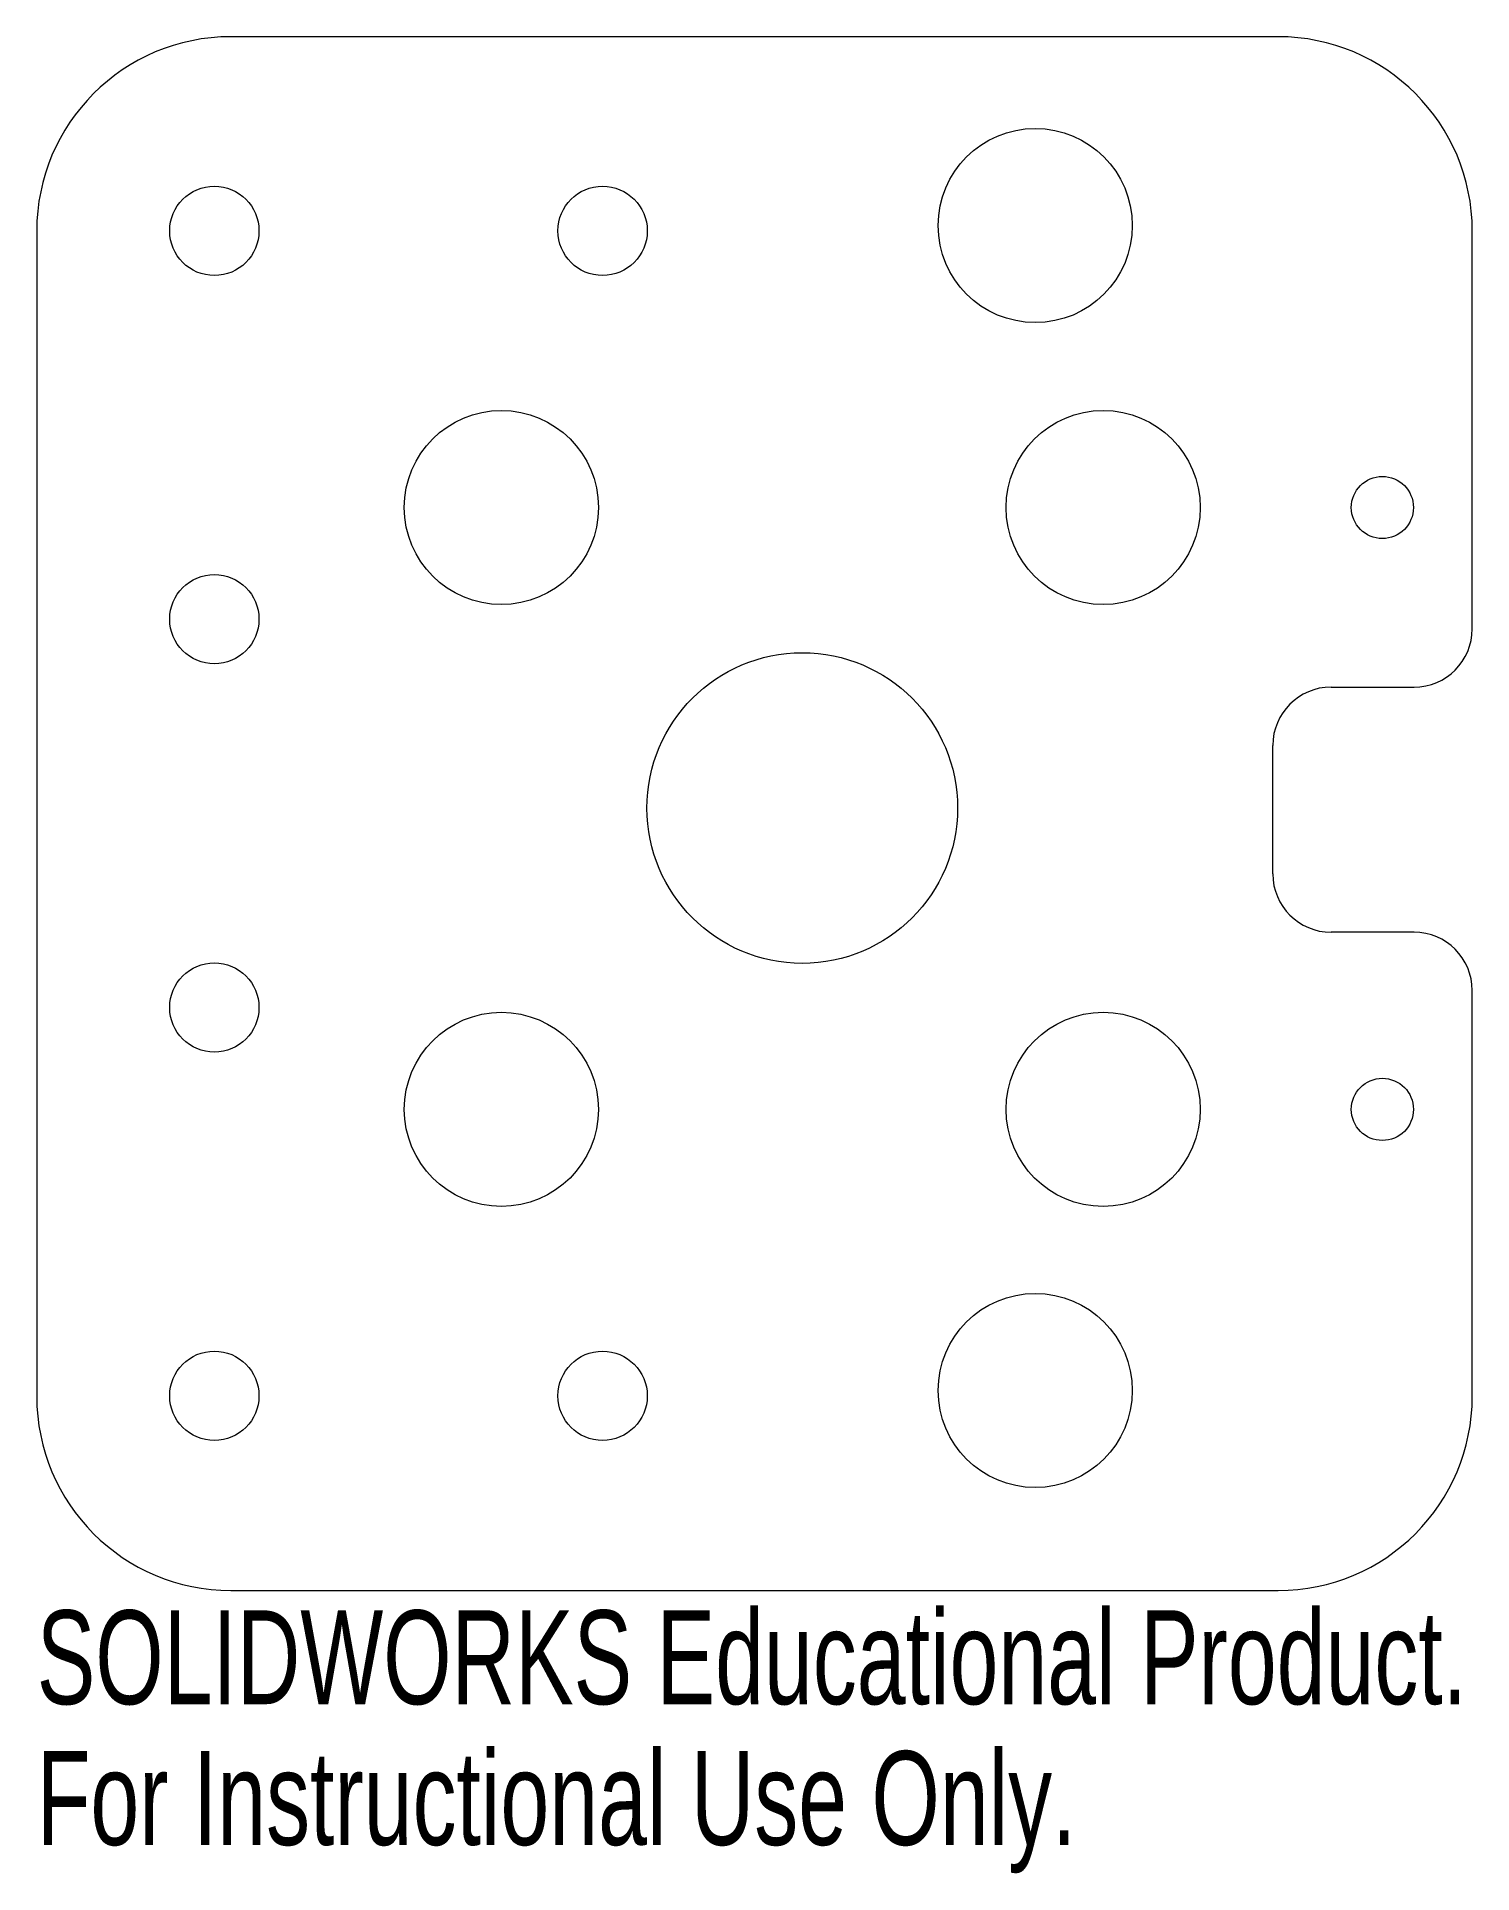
# Model space of a CAD drawing. Header units: millimetres. Extents: x 106.5 to 180.5, y -166.5 to -71.9.
import ezdxf

# ---------------------------------------------------------------- set-up
doc = ezdxf.new("R2010")
doc.units = ezdxf.units.MM
doc.styles.add('SLDTEXTSTYLE0', font='TXT', dxfattribs={"width": 0.7})

msp = doc.modelspace()

# ---------------------------------------------------------------- linework, layer by layer
at = {"color": 7, "linetype": 'Continuous', "lineweight": 15}
for p, q in [((170.474, -71.866), (116.526, -71.866)), ((106.526, -81.866), (106.526, -141.897)), ((180.474, -102.366), (180.474, -81.866)), ((173.199, -105.366), (177.474, -105.366)), ((170.199, -114.989), (170.199, -108.366)), ((177.474, -117.989), (173.199, -117.989)), ((180.474, -141.897), (180.474, -120.989)), ((116.526, -151.897), (170.474, -151.897))]:
    msp.add_line(p, q, dxfattribs=at)
for centre, radius in [((157.961, -81.592), 5), ((115.675, -81.866), 2.3), ((135.675, -81.866), 2.3), ((130.461, -96.114), 5), ((161.461, -96.114), 5), ((175.843, -96.114), 1.6), ((115.675, -101.866), 2.3), ((145.961, -111.592), 8), ((115.675, -121.866), 2.3), ((130.461, -127.114), 5), ((161.461, -127.114), 5), ((175.843, -127.114), 1.6), ((157.961, -141.592), 5), ((115.675, -141.866), 2.3), ((135.675, -141.866), 2.3)]:
    msp.add_circle(centre, radius, dxfattribs=at)
for centre, radius, start, end in [((116.526, -81.866), 10, 90, 180), ((170.474, -81.866), 10, 0, 90), ((177.474, -102.366), 3, 270, 0), ((173.199, -108.366), 3, 90, 180), ((173.199, -114.989), 3, 180, 270), ((177.474, -120.989), 3, 0, 90), ((116.526, -141.897), 10, 180, 270), ((170.474, -141.897), 10, 270, 0)]:
    msp.add_arc(centre, radius, start, end, dxfattribs=at)

# ---------------------------------------------------------------- texts
at = {"color": 7, "linetype": 'Continuous', "char_height": 4.83362, "attachment_point": 1, "style": 'SLDTEXTSTYLE0'}
for s, insert in [('SOLIDWORKS Educational Product.', (106.526, -152.916)), ('For Instructional Use Only.', (106.526, -160.167))]:
    msp.add_mtext(s, dxfattribs=dict(at, insert=insert))

doc.saveas('drawing.dxf')
